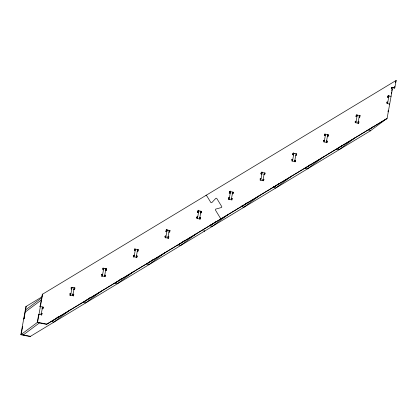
<?xml version="1.0" encoding="UTF-8"?>
<svg xmlns="http://www.w3.org/2000/svg" width="417" height="417" viewBox="0 0 417 417"><rect width="100%" height="100%" fill="white"/><g stroke="black" fill="none" stroke-linecap="round" stroke-linejoin="round"><path stroke-width="0.63" d="M370.374 130.891L370.718 130.636L30.081 336.571L20.85 334.731L25.917 306.568L26.261 306.313L24.014 318.776M22.622 326.511L21.189 334.476L30.425 336.321L30.081 336.571M38.666 314.554L37.233 322.518L46.464 324.358L386.757 118.678L387.101 118.423L392.418 88.857L391.365 88.967L391.537 88.013M40.058 306.818L42.299 294.35L42.638 294.1L37.572 322.263L20.85 334.731M41.142 314.726L42.534 306.99L42.195 307.246M41.773 313.693L41.512 315.122L42.112 313.438L41.059 313.553L42.112 313.438M43.248 307.131L42.993 308.559L41.935 308.674L42.649 308.815L43.248 307.131L40.397 306.563L39.943 306.902L40.313 305.39M69.847 294.1L70.233 293.578L70.947 293.719L69.894 293.834M70.233 293.578L69.978 295.007L73.543 295.716L73.799 294.287L72.746 294.402L73.799 294.287M74.335 289.664L74.935 287.98L71.37 287.271L71.114 288.7L71.823 288.84L71.083 289.012M70.609 293.975L70.718 293.365M72.746 294.402L72.855 293.792M72.829 295.575L74.221 287.839L73.877 288.095M73.215 295.882L73.455 294.543M74.351 289.575L74.935 287.98M101.545 274.86L101.92 274.428L102.634 274.568L101.581 274.678M101.92 274.428L101.665 275.856L105.225 276.565L105.485 275.137L104.427 275.251M106.022 270.513L106.616 268.829L103.056 268.121L102.801 269.549L103.51 269.69L102.77 269.862M102.29 274.824L102.4 274.214M104.516 276.424L105.908 268.689L105.564 268.944M104.917 276.643L105.485 275.137M106.038 270.424L106.616 268.829M133.231 255.704L133.607 255.272L134.321 255.418L133.263 255.527M133.607 255.272L133.351 256.7L136.912 257.414L137.167 255.986L136.114 256.095M137.704 251.362L138.303 249.679L134.743 248.965L134.482 250.393L135.197 250.539L134.498 250.721M133.977 255.673L134.086 255.058M136.197 257.273L137.589 249.538L137.25 249.788M136.604 257.487L137.167 255.986M137.719 251.274L138.303 249.679M164.918 236.554L165.294 236.121L166.002 236.267L164.95 236.376M165.83 231.498L166.883 231.383L165.83 231.498L165.956 230.783M165.294 236.121L165.033 237.549L168.598 238.263L168.854 236.835L167.801 236.945M166.169 231.242L166.425 229.814L169.99 230.528L169.735 231.956L168.677 232.066M166.857 229.345L166.685 230.299L167.139 229.96L165.747 237.69L165.408 237.945M165.664 236.517L165.773 235.907M167.884 238.117L169.276 230.382L168.937 230.637M168.291 238.336L168.854 236.835M169.422 232.029L169.99 230.528M196.621 217.314L196.975 216.97L197.689 217.111L196.636 217.226M198.091 212.462L197.512 212.347L197.642 211.633M196.975 216.97L196.72 218.399L200.285 219.113L200.541 217.684L199.488 217.794L200.541 217.684M197.512 212.347L198.111 210.663L201.677 211.377L201.416 212.8L200.363 212.915M198.539 210.194L198.367 211.143L198.826 210.804L197.434 218.539L197.09 218.795M197.35 217.366L197.46 216.757M199.571 218.967L200.963 211.231L200.619 211.487M199.988 219.097L200.196 217.935M201.109 212.878L201.677 211.377M228.344 214.364L212.305 226.322L210.168 225.894L210.387 224.669M229.371 192.242L229.199 193.196L229.798 191.512L233.358 192.221L233.103 193.65L232.05 193.764M228.662 197.82L228.323 198.075L229.376 197.96L228.662 197.82L228.407 199.248L231.967 199.957L232.227 198.528L231.169 198.643L232.227 198.528M230.226 191.043L230.054 191.992L230.512 191.653L229.121 199.389L228.777 199.644M231.258 199.816L232.65 192.081M231.711 199.738L231.883 198.784M232.764 193.905L233.358 192.221M260.031 195.208L243.987 207.171L241.85 206.743L242.074 205.518M261.058 173.091L260.886 174.045L261.485 172.362L265.045 173.071L264.79 174.499L263.737 174.614M260.349 178.669L260.005 178.924L261.063 178.81L260.349 178.669L260.093 180.097L263.653 180.806L263.909 179.378L262.856 179.492L263.909 179.378M261.912 171.887L261.74 172.841L262.194 172.502L260.802 180.238M262.939 180.665L264.331 172.93M263.398 180.587L263.57 179.633M264.534 174.28L265.045 173.071M291.712 176.057L275.673 188.02L273.536 187.593L273.755 186.368M292.739 153.941L292.572 154.889L293.167 153.211L296.732 153.92L296.477 155.348L295.762 155.207M292.036 159.518L291.692 159.768L292.744 159.659L292.036 159.518L291.775 160.946L295.34 161.655L295.596 160.227L294.543 160.342L295.596 160.227M293.599 152.737L293.427 153.691L293.881 153.352L292.489 161.087M294.626 161.515L296.018 153.779M295.257 160.482L294.996 161.911L295.34 161.655M296.221 155.129L296.732 153.92M323.399 156.907L307.36 168.864L305.223 168.442L305.442 167.217M324.426 134.79L324.254 135.739L324.853 134.055L328.419 134.769L327.819 136.453L328.419 134.769M323.717 140.362L323.378 140.618L324.431 140.508L323.717 140.362L323.462 141.79L327.027 142.505L327.282 141.076L326.23 141.186L327.282 141.076M324.176 141.936L325.568 134.201L325.109 134.54M326.313 142.364L327.705 134.628M326.938 141.332L326.683 142.76L327.027 142.505M356.113 115.634L355.941 116.588L356.54 114.904L360.1 115.618L359.506 117.302L360.1 115.618M355.404 121.211L355.065 121.467L356.118 121.357L355.404 121.211L355.148 122.64L358.709 123.354L358.969 121.926L357.911 122.035L358.969 121.926M355.863 122.786L357.254 115.05L356.796 115.389M358 123.208L359.391 115.473M358.625 122.181L358.37 123.609L358.709 123.354M387.8 96.483L387.628 97.437L388.227 95.754L391.073 96.322M387.091 102.061L386.747 102.316L387.805 102.201L387.091 102.061L386.835 103.489L389.681 104.057L389.228 104.396M387.544 103.63L388.936 95.894L388.482 96.233M391.704 88.712L391.964 87.283L394.816 87.851L396.15 80.429L42.299 294.35M387.982 111.865L388.217 110.557M391.313 93.377L391.521 92.188M391.735 91.005L391.964 89.733M391.964 87.283L391.62 87.539L394.472 88.107L394.805 86.251M395.472 82.54L396.15 80.429M25.614 309.883L41.658 297.92M25.229 312.025L41.273 300.063M24.275 317.347L24.129 318.692L23.675 319.031M71.37 287.271L71.031 287.527L72.365 287.793M42.649 308.815L42.993 308.559M71.625 287.751L72.084 287.412L70.692 295.147L70.233 295.486M22.283 326.766L22.737 326.428L22.367 327.939M38.406 315.982L38.552 314.637L39.005 314.298L41.856 314.866M103.056 268.121L102.712 268.371L104.052 268.642M103.312 268.6L103.77 268.261L102.379 275.997L102.035 276.252M134.743 248.965L134.399 249.22L135.733 249.486M134.999 249.449L135.452 249.111L134.06 256.846L133.231 257.002M73.199 295.971L73.543 295.716M23.331 334.903L39.37 322.94M166.425 229.814L166.086 230.069L167.42 230.335M198.111 210.663L197.773 210.919L199.107 211.184M46.464 324.358L387.101 118.423M58.463 316.639L51.739 321.653L53.876 322.08L69.915 310.118M198.226 212.488L198.565 212.232L197.856 212.091M229.798 191.512L229.454 191.768L230.643 192.002M90.15 297.488L83.426 302.502L85.563 302.93L101.602 290.967M229.913 193.337L230.252 193.081L229.543 192.941M261.485 172.362L261.141 172.617L262.329 172.852M121.837 278.332L115.108 283.351L117.245 283.774L133.289 271.816M261.6 174.186L261.939 173.931L261.224 173.79M293.167 153.211L292.828 153.461L294.016 153.701M153.519 259.181L146.794 264.196L148.932 264.623L164.97 252.666M293.281 155.035L293.625 154.78L292.911 154.639M324.853 134.055L324.515 134.31L325.698 134.55M184.173 240.802L178.481 245.045L180.618 245.472L196.657 233.515M392.334 87.679L392.673 87.429M356.54 114.904L356.196 115.16L357.385 115.4M392.079 89.108L392.418 88.857M394.472 88.107L394.816 87.851M210.168 225.894L215.855 221.651M204.116 231.383L204.455 231.127L203.293 229.22M220.499 219.17L220.838 218.915L215.48 210.121A0.735 0.719 53.3 0 1 215.818 209.073L221.349 207.541A0.735 0.719 53.3 0 0 221.688 206.488L216.866 198.581A0.735 0.719 53.3 0 0 215.777 198.398L211.857 202.573A0.735 0.719 53.3 0 1 210.767 202.386L206.352 195.146L206.014 195.401L206.295 195.86M388.227 95.754L387.883 96.009L389.025 96.238M241.85 206.743L247.542 202.5M273.536 187.593L278.712 183.735M305.223 168.442L310.394 164.579M342.081 145.429L336.91 149.286L339.047 149.713L355.086 137.756M373.768 126.278L368.592 130.135L370.729 130.563L386.773 118.605M25.917 306.568L42.065 296.805M387.966 97.182L388.68 97.323M356.285 116.333L356.994 116.479M359.131 116.901L359.845 117.047M324.598 135.483L325.307 135.629M327.449 136.057L328.158 136.197M200.89 211.539L201.333 211.627M169.203 230.69L169.646 230.783M167.848 236.955L168.515 237.091M137.292 249.799L137.964 249.934M138.048 251.107L137.125 251.243M136.161 256.106L136.828 256.241M105.61 268.949L106.278 269.085M106.361 270.258L105.647 270.117L105.308 270.372L105.574 270.424M104.474 275.256L105.141 275.392M101.545 276.153L101.993 276.242M73.924 288.1L74.591 288.236M74.674 289.408L73.621 289.523L74.07 289.612M69.858 295.304L70.525 295.439M37.572 322.263L46.808 324.103"/></g></svg>
